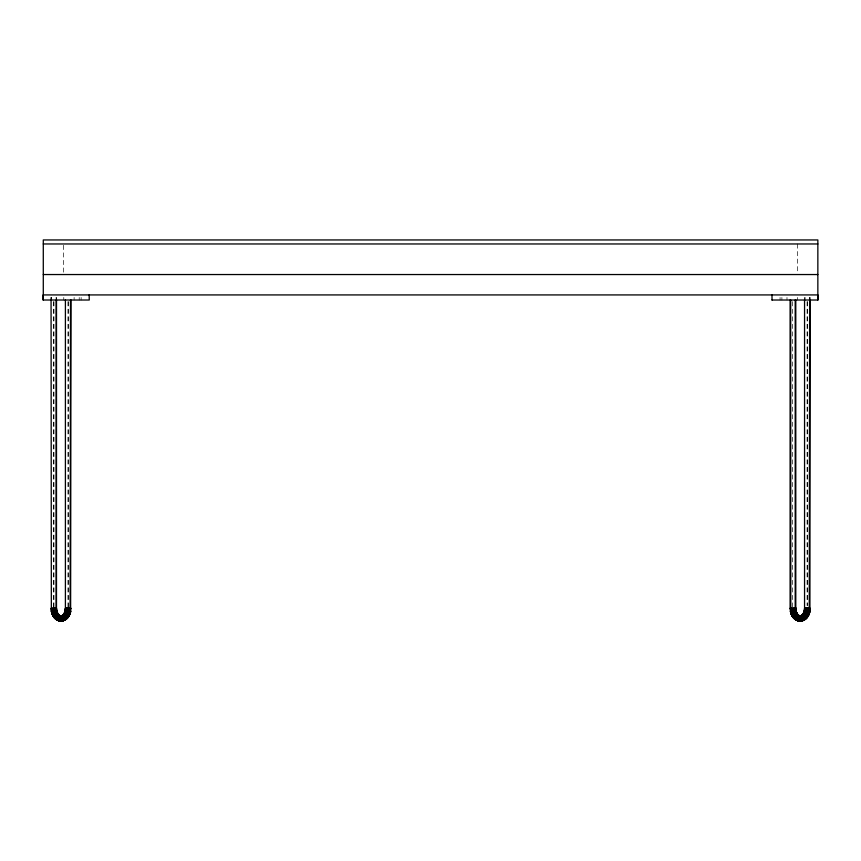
<?xml version="1.0" encoding="UTF-8"?>
<svg xmlns="http://www.w3.org/2000/svg" width="861" height="861" viewBox="0 0 861 861"><rect width="100%" height="100%" fill="white"/><g stroke="black" fill="none" stroke-linecap="round" stroke-linejoin="round"><path stroke-width="0.65" stroke-dasharray="4.3 3.23" d="M810.201 297.465L810.201 300.015M807.661 301.641L807.661 605.617M807.091 301.641L807.091 605.617M805.11 297.465L805.11 300.015M804.518 297.465L804.518 300.015M797.469 243.964L797.469 273.206M797.469 297.465L797.469 300.015M792.647 301.641L792.647 606.962M786.986 297.465L786.986 300.015M781.896 297.465L781.896 300.015M780.066 297.465L780.066 300.015M81.128 297.465L81.128 300.015M79.212 297.465L79.212 300.015M74.121 297.465L74.121 300.015M68.46 301.641L68.46 606.962M67.954 301.641L67.954 606.962M63.671 245.288L63.671 273.206M63.779 297.465L63.779 300.015M56.589 297.465L56.589 300.015M56.083 297.465L56.202 300.015M53.974 301.641L53.974 606.962M53.619 301.641L53.619 606.962M51.499 297.465L51.499 300.015M51.369 297.465L51.369 300.015M51.111 297.465L51.111 300.015M50.993 297.465L50.993 300.015M809.663 300.015L809.663 297.465L809.609 300.015"/><path stroke-width="1.29" d="M54.846 607.995L54.878 608.307A7.727 5.435 -90 0 0 60.313 616.045A7.727 5.435 -90 0 0 65.748 608.307L65.404 608.307A8.395 5.898 -90 0 1 59.506 616.702A8.395 5.898 -90 0 1 53.597 608.307L53.576 608.081M66.663 608.307L66.405 611.116A10.849 7.631 -90 0 1 59.032 619.167A10.849 7.631 -90 0 1 51.66 611.116M67.276 608.307L67.007 611.278A11.462 8.061 -90 0 1 59.215 619.78A11.462 8.061 -90 0 1 51.423 611.278M67.933 608.307L67.653 611.418A11.989 8.438 90 0 1 59.506 620.307A11.989 8.438 90 0 1 51.348 611.418L51.068 300.015M68.6 608.307L68.299 611.514A12.398 8.718 90 0 1 59.872 620.706A12.398 8.718 90 0 1 51.456 611.514L51.154 608.307L56.514 608.307A8.395 5.962 90 0 0 59.506 615.572M69.214 608.307L68.912 611.59A12.657 8.901 -90 0 1 60.313 620.964A12.657 8.901 -90 0 1 51.714 611.59L51.402 608.307L52.327 608.307A9.536 6.705 -90 0 0 59.032 617.843A9.536 6.705 -90 0 0 65.737 608.307M69.741 608.307L69.44 611.611A12.743 8.965 90 0 1 55.018 618.069A12.657 8.997 -90 0 0 63.079 620.533M808.866 608.641L809.62 608.544L804.551 608.307A8.395 5.941 -90 0 1 801.569 615.572M801.473 616.035A8.922 6.318 -90 0 0 804.637 608.307L804.648 608.146M804.917 607.995L804.884 608.307A7.727 5.478 -90 0 1 797.986 615.776M805.315 607.984L805.283 608.307A7.641 5.414 -90 0 1 801.946 615.367A7.641 5.414 -90 0 1 796.038 613.721M805.842 607.995L805.81 608.307A7.727 5.478 -90 0 1 801.053 615.97A7.727 5.478 -90 0 1 795.047 610.309M806.456 608.027L806.423 608.307A7.986 5.661 -90 0 1 800.773 616.293A7.986 5.661 -90 0 1 795.112 608.307L795.768 608.081L795.015 607.984M807.112 608.081L807.091 608.307A8.395 5.941 -90 0 1 801.139 616.702A8.395 5.941 -90 0 1 795.198 608.307L795.177 608.081M807.758 608.146L807.747 608.307A8.922 6.318 -90 0 1 801.43 617.229A8.922 6.318 -90 0 1 795.112 608.307M808.371 608.221L808.361 608.307A9.536 6.759 -90 0 1 801.613 617.843A9.536 6.759 -90 0 1 794.854 608.307L790.118 608.544L790.85 608.307M808.996 611.59L809.308 608.307M791.98 608.307L792.281 611.514A12.398 8.782 -90 0 0 800.773 620.706A12.398 8.782 -90 0 0 809.254 611.514L809.641 300.015M809.641 608.307L809.351 611.418A11.989 8.502 -90 0 1 801.139 620.307A11.989 8.502 -90 0 1 792.938 611.418L792.647 608.307M70.656 608.393L70.365 611.59A12.657 8.997 90 0 1 69.472 614.636M71.011 300.015L70.624 611.514A12.398 8.814 -90 0 1 59.829 620.286M59.603 616.035A8.922 6.339 90 0 1 56.428 608.307L55.761 608.307A10.192 7.243 90 0 0 56.008 610.944M65.522 608.027L70.398 608.479L69.849 611.59A12.657 8.901 90 0 1 58.946 620.533A12.743 9.051 90 0 0 63.563 620.62M43.287 243.964L817.853 243.964M43.287 274.541L817.853 274.541M771.983 300.015L817.95 300.015L817.95 294.925L43.05 294.925L43.05 300.015L89.264 300.015L89.157 294.925M71.011 608.307L65.404 608.307L65.404 300.015M790.097 300.015L790.097 608.307L795.79 608.307A7.986 5.65 -90 0 0 799.891 616.024M790.807 608.598L790.699 300.015M795.768 608.081L795.79 608.307A8.922 6.307 -90 0 0 798.857 616.035M795.682 608.027L795.704 608.307A8.395 5.93 -90 0 0 798.76 615.572M795.424 607.995L795.446 608.307A9.536 6.737 -90 0 0 795.682 610.783M793.917 608.307L794.176 611.116A10.849 7.684 -90 0 0 801.613 619.167A10.849 7.684 -90 0 0 809.039 611.116M793.304 608.307L793.584 611.278A11.462 8.126 90 0 0 801.43 619.78A11.462 8.126 90 0 0 809.275 611.278M791.367 608.307L791.679 611.59A12.657 8.965 -90 0 0 799.944 620.953A12.657 8.965 -90 0 0 808.759 612.634M790.785 608.307L791.151 611.611A12.743 9.03 -90 0 0 802.204 620.62M790.441 608.307L790.742 611.59A12.657 8.965 -90 0 0 801.731 620.533M790.097 608.307L790.484 611.514A12.398 8.782 -90 0 0 801.247 620.286M56.492 608.081L56.514 300.015M56.04 608.027L56.159 608.307A8.395 5.898 -90 0 0 59.108 615.572M55.782 607.995L55.825 608.307A9.536 6.705 90 0 0 56.051 610.783M54.232 608.027L54.265 608.307A7.986 5.618 90 0 0 59.872 616.293A7.986 5.618 90 0 0 65.49 608.307A8.922 6.275 -90 0 1 59.215 617.229A8.922 6.275 -90 0 1 52.941 608.307L52.93 608.146M51.94 609.631L52.123 611.611L51.875 609.61M817.853 300.015L817.853 239.95L43.287 239.95L43.287 300.015M810.201 300.015L809.921 611.418A11.989 8.481 -90 0 1 803.916 619.898M804.551 300.015L804.551 608.307L810.201 608.307L809.824 611.514A12.398 8.771 -90 0 1 799.083 620.286M795.79 300.015L795.79 608.307M795.198 300.015L795.198 608.307M771.983 294.925L772.037 300.015M70.494 300.015L70.107 611.514A12.398 8.718 -90 0 1 59.431 620.286M56.159 300.015L56.159 608.307A8.922 6.275 90 0 0 59.215 616.035M60.238 616.024A7.986 5.618 -90 0 1 56.073 608.307M62.659 615.776A7.727 5.435 -90 0 1 55.814 608.307M66.136 608.307A10.192 7.168 -90 0 1 58.968 618.499A10.192 7.168 -90 0 1 51.8 608.307M65.974 610.288A7.641 5.381 -90 0 1 65.436 612.128M55.405 608.307A7.641 5.381 -90 0 0 63.466 614.926A7.727 5.5 -90 0 1 59.334 615.776M70.215 611.418A11.989 8.438 90 0 1 64.241 619.898M70.139 611.278A11.462 8.061 -90 0 1 66.383 618.241M69.902 611.116A10.849 7.631 -90 0 1 69.45 612.903M65.91 608.307A8.395 5.962 -90 0 1 65.705 610.481M64.166 614.248A8.395 5.962 -90 0 1 62.928 615.572M69.052 615.561A12.657 8.997 90 0 1 59.355 620.533M70.72 611.418A11.989 8.524 90 0 1 64.693 619.898M70.634 611.278A11.462 8.147 -90 0 1 64.876 619.382M70.398 611.116A10.849 7.717 -90 0 1 66.803 617.703M69.999 610.944A10.192 7.243 90 0 1 69.278 613.409M64.327 613.958A7.986 5.672 90 0 1 61.788 616.024M64.144 614.614A8.922 6.339 -90 0 1 62.831 616.035M63.929 614.926A7.641 5.435 -90 0 1 57.375 613.721M63.101 615.776A7.727 5.5 -90 0 1 56.374 610.309M62.595 620.286A12.398 8.814 90 0 1 58.042 620.286M55.911 619.048A12.398 8.814 90 0 1 54.092 617.079M53.565 616.282A12.398 8.814 90 0 1 51.811 611.514M57.741 619.898A11.989 8.524 90 0 1 51.714 611.418M60.647 616.024A7.986 5.672 -90 0 1 56.439 608.307M53.899 616.422A11.462 8.147 -90 0 1 51.789 611.278M58.161 615.055A9.536 6.78 -90 0 1 56.169 608.307M794.445 608.307A10.192 7.222 -90 0 0 801.666 618.499A10.192 7.222 -90 0 0 808.888 608.307L810.179 608.544L809.555 611.59A12.657 8.944 90 0 1 798.599 620.533M806.251 617.315A12.743 9.03 -90 0 0 807.693 614.679A12.657 8.944 -90 0 1 806.316 617.262M796.403 619.898A11.989 8.502 -90 0 1 790.387 611.418M794.251 618.241A11.462 8.126 90 0 1 790.463 611.278M804.626 608.307A7.986 5.661 90 0 1 800.439 616.024M804.658 610.783A9.536 6.759 -90 0 1 803.98 613.075M809.405 612.02A10.849 7.674 -90 0 1 808.834 613.732M807.618 615.981A10.849 7.674 -90 0 1 806.025 617.703M809.846 611.278A11.462 8.104 90 0 1 808.221 615.68M807.747 616.422A11.462 8.104 90 0 1 806.068 618.241M809.157 611.611A12.743 9.008 -90 0 1 798.115 620.62M802.301 620.533A12.657 8.944 -90 0 1 797.673 620.533M803.539 613.958A7.986 5.65 -90 0 1 802.377 615.228M801.849 615.69A7.641 5.403 -90 0 1 795.23 610.288M801.397 615.776A7.727 5.467 -90 0 1 798.567 615.776M797.254 615.002A7.727 5.467 -90 0 1 796.124 613.775M802.334 615.776A7.727 5.467 -90 0 1 795.446 608.307M801.817 620.286A12.398 8.771 -90 0 1 795.166 619.048M793.347 617.079A12.398 8.771 -90 0 1 791.959 614.506M796.985 619.898A11.989 8.481 90 0 1 794.94 618.693M793.185 616.788A11.989 8.481 90 0 1 791.829 614.302M792.68 615.68A11.462 8.104 90 0 1 791.872 614.044"/></g></svg>
